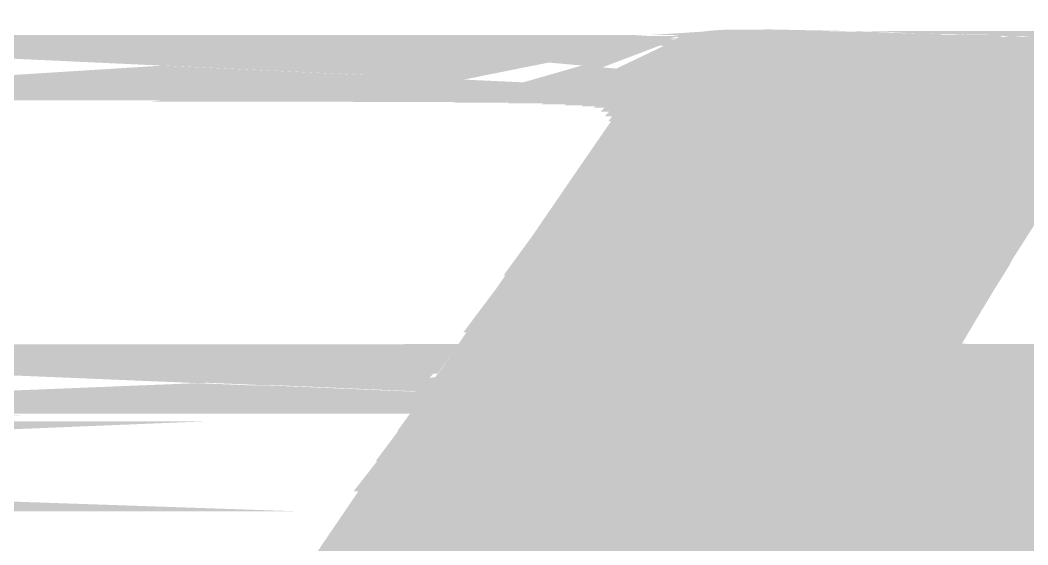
# Model space of a CAD drawing. Extents: x -22 to 239, y -29 to 162.
# Drawn here: x 191.071 to 192.526, y 32.773 to 33.531 of the extents above; entities that cross this region are included whole.
import ezdxf

# ---------------------------------------------------------------- set-up
doc = ezdxf.new("R2010")
doc.units = 0
doc.layers.add('2D_LINE_126', color=255, linetype='CONTINUOUS')

# ---------------------------------------------------------------- blocks, each defined once
blk = doc.blocks.new('SMOOTH_0$1')
at = {"const_width": 0.05}
blk.add_lwpolyline([(-0.025, 0, 1), (0.025, 0, 1)], format="xyb", close=True, dxfattribs=at)
blk = doc.blocks.new('DRAWING_129')
at = {"layer": '2D_LINE_126', "const_width": 0.1}
for points in [[(-5.4739946667, 1.0131006667), (-5.647396, 1.0129886667), (-5.8188353333, 1.0133113333), (-5.821332, 1.013418), (-5.823814, 1.01372), (-5.8262646667, 1.014216), (-5.828668, 1.0149026667), (-5.8310106667, 1.0157753333), (-5.833278, 1.01683), (-5.835468, 1.0180666667), (-5.8362746667, 1.0186026667), (-5.8370453333, 1.0191926667), (-5.8377746667, 1.0198333333), (-5.8384626667, 1.0205226667), (-5.8393826667, 1.0215806667), (-5.8402273333, 1.0227006667), (-5.8409966667, 1.0238833333), (-5.8416566667, 1.0250746667), (-5.8422313333, 1.02631), (-5.8427193333, 1.027592), (-5.84297, 1.0284406667), (-5.8431506667, 1.029308), (-5.84326, 1.030188), (-5.843296, 1.0310753333), (-5.8432386667, 1.0325973333), (-5.8430653333, 1.0341133333), (-5.842778, 1.035612), (-5.8423773333, 1.0370846667), (-5.841866, 1.0385226667), (-5.8412473333, 1.039918), (-5.8405166667, 1.0412753333), (-5.7885806667, 1.129206), (-5.7387833333, 1.2118633333), (-5.7000186667, 1.2728366667), (-5.664484, 1.3293946667), (-5.6337846667, 1.3840346667), (-5.60932, 1.432216)], [(-5.6178893333, 1.4532106667), (-5.6605966667, 1.457056), (-5.7318566667, 1.4603906667), (-5.8799106667, 1.4640533333), (-6.046492, 1.4673886667), (-6.110438, 1.4669586667), (-6.1277406667, 1.465872), (-6.1449506667, 1.463702), (-6.1477553333, 1.4631393333), (-6.1505053333, 1.4623466667), (-6.1531806667, 1.4613306667), (-6.1557626667, 1.4600966667), (-6.158234, 1.4586546667), (-6.1605786667, 1.4570133333), (-6.162804, 1.455162), (-6.169104, 1.4490066667), (-6.1749206667, 1.44238), (-6.1802233333, 1.435312), (-6.2805293333, 1.2899413333), (-6.4235613333, 1.080844), (-6.667822, 0.721194)]]:
    blk.add_lwpolyline(points, dxfattribs=at)
for points in [[(-9.48125, 1.5481386667), (-9.4677266667, 1.5487053333), (-9.443266, 1.5481386667)], [(-6.1276693333, 1.4651126667), (-6.110412, 1.4661973333), (-6.0250466667, 1.4661973333), (-5.9708913333, 1.4651126667)], [(-6.144828, 1.4629493333), (-6.1421146667, 1.4632913333), (-5.879926, 1.4632913333), (-5.866098, 1.4629493333)], [(-6.1421146667, 1.4632913333), (-6.1276693333, 1.4651126667), (-5.9708913333, 1.4651126667), (-5.879926, 1.4632913333)], [(-6.1475753333, 1.462398), (-6.144828, 1.4629493333), (-5.866098, 1.4629493333), (-5.843818, 1.462398)], [(-6.110412, 1.4661973333), (-6.0464953333, 1.4666266667), (-6.0250466667, 1.4661973333)], [(-6.1554053333, 1.4594226667), (-6.1549746667, 1.4596286667), (-5.731884, 1.4596286667), (-5.727482, 1.4594226667)], [(-6.1578233333, 1.458012), (-6.1554053333, 1.4594226667), (-5.727482, 1.4594226667), (-5.6973333333, 1.458012)], [(-6.16025, 1.456296), (-6.1601153333, 1.4564073333), (-5.6630366667, 1.4564073333), (-5.6606486667, 1.456296)], [(-6.1601153333, 1.4564073333), (-6.1578233333, 1.458012), (-5.6973333333, 1.458012), (-5.6630366667, 1.4564073333)], [(-6.1622926667, 1.454596), (-6.16025, 1.456296), (-5.6606486667, 1.456296), (-5.641774, 1.454596)], [(-6.1644853333, 1.452454), (-6.1622926667, 1.454596), (-5.641774, 1.454596), (-5.6179826667, 1.452454)], [(-6.150264, 1.4616233333), (-6.1475753333, 1.462398), (-5.843818, 1.462398), (-5.812504, 1.4616233333)], [(-6.1528806667, 1.4606293333), (-6.150264, 1.4616233333), (-5.812504, 1.4616233333), (-5.772314, 1.4606293333)], [(-6.1549746667, 1.4596286667), (-6.1528806667, 1.4606293333), (-5.772314, 1.4606293333), (-5.731884, 1.4596286667)], [(-6.1685506667, 1.448482), (-6.1682033333, 1.4488206667), (-5.6111893333, 1.4488206667), (-5.610926, 1.448482)], [(-6.1682033333, 1.4488206667), (-6.1675453333, 1.449464), (-5.61178, 1.449464), (-5.6111893333, 1.4488206667)], [(-6.1675453333, 1.449464), (-6.16694, 1.4500553333), (-5.6124233333, 1.4500553333), (-5.61178, 1.449464)], [(-6.16694, 1.4500553333), (-6.166392, 1.4505906667), (-5.6131126667, 1.4505906667), (-5.6124233333, 1.4500553333)], [(-6.166392, 1.4505906667), (-6.1659053333, 1.4510666667), (-5.613846, 1.4510666667), (-5.6131126667, 1.4505906667)], [(-6.1659053333, 1.4510666667), (-6.165482, 1.45148), (-5.614616, 1.45148), (-5.613846, 1.4510666667)], [(-6.165482, 1.45148), (-6.1651273333, 1.4518266667), (-5.6154166667, 1.4518266667), (-5.614616, 1.45148)], [(-6.1651273333, 1.4518266667), (-6.164842, 1.4521053333), (-5.6162453333, 1.4521053333), (-5.6154166667, 1.4518266667)], [(-6.164842, 1.4521053333), (-6.1646286667, 1.452314), (-5.6170933333, 1.452314), (-5.6162453333, 1.4521053333)], [(-6.1646286667, 1.452314), (-6.1644853333, 1.452454), (-5.6179826667, 1.452454), (-5.6170933333, 1.452314)], [(-6.1688586667, 1.4481306667), (-6.1685506667, 1.448482), (-5.610926, 1.448482), (-5.610654, 1.4481306667)], [(-6.1743286667, 1.4418993333), (-6.17319, 1.443196), (-5.6086506667, 1.443196), (-5.6084406667, 1.4418993333)], [(-6.17319, 1.443196), (-6.1720273333, 1.4445206667), (-5.6089786667, 1.4445206667), (-5.6086506667, 1.443196)], [(-6.1720273333, 1.4445206667), (-6.1708813333, 1.4458266667), (-5.6094186667, 1.4458266667), (-5.6089786667, 1.4445206667)], [(-6.1708813333, 1.4458266667), (-6.170178, 1.4466273333), (-5.6097653333, 1.4466273333), (-5.6094186667, 1.4458266667)], [(-6.170178, 1.4466273333), (-6.1695013333, 1.4473986667), (-5.6101786667, 1.4473986667), (-5.6097653333, 1.4466273333)], [(-6.1695013333, 1.4473986667), (-6.1688586667, 1.4481306667), (-5.610654, 1.4481306667), (-5.6101786667, 1.4473986667)], [(-6.179436, 1.435092), (-6.1784426667, 1.4364153333), (-5.6086746667, 1.4364153333), (-5.609012, 1.435092)], [(-6.1796046667, 1.4348666667), (-6.179436, 1.435092), (-5.609012, 1.435092), (-5.6090893333, 1.4348666667)], [(-6.1784426667, 1.4364153333), (-6.1774333333, 1.4377606667), (-5.6084466667, 1.4377606667), (-5.6086746667, 1.4364153333)], [(-6.1774333333, 1.4377606667), (-6.176412, 1.439122), (-5.60833, 1.439122), (-5.6084466667, 1.4377606667)], [(-6.176412, 1.439122), (-6.175388, 1.4404866667), (-5.6083253333, 1.4404866667), (-5.60833, 1.439122)], [(-6.18034, 1.4338013333), (-6.1796046667, 1.4348666667), (-5.6090893333, 1.4348666667), (-5.609456, 1.4338013333)], [(-6.175388, 1.4404866667), (-6.1743673333, 1.441848), (-5.6084326667, 1.441848), (-5.6083253333, 1.4404866667)], [(-6.1743673333, 1.441848), (-6.1743286667, 1.4418993333), (-5.6084406667, 1.4418993333), (-5.6084326667, 1.441848)], [(-6.2144313333, 1.384394), (-6.1812086667, 1.432542), (-5.6100086667, 1.432542), (-5.6344573333, 1.384394)], [(-6.1812086667, 1.432542), (-6.18034, 1.4338013333), (-5.609456, 1.4338013333), (-5.6100086667, 1.432542)], [(-6.252112, 1.329784), (-6.2144313333, 1.384394), (-5.6344573333, 1.384394), (-5.6651393333, 1.329784)], [(-6.279902, 1.2895086667), (-6.252112, 1.329784), (-5.6651393333, 1.329784), (-5.690444, 1.2895086667)], [(-6.2910293333, 1.273242), (-6.279902, 1.2895086667), (-5.690444, 1.2895086667), (-5.700664, 1.273242)], [(-6.3327353333, 1.212272), (-6.2910293333, 1.273242), (-5.700664, 1.273242), (-5.7394266667, 1.212272)], [(-6.3892873333, 1.1295986667), (-6.332746, 1.2122566667), (-5.739436, 1.2122566667), (-5.7892333333, 1.1295986667)], [(-6.3327406667, 1.2122646667), (-6.3327353333, 1.212272), (-5.7394266667, 1.212272), (-5.7394313333, 1.2122646667)], [(-6.332746, 1.2122566667), (-6.3327406667, 1.2122646667), (-5.7394313333, 1.2122646667), (-5.739436, 1.2122566667)], [(-6.422932, 1.080414), (-6.3892913333, 1.1295933333), (-5.7892366667, 1.1295933333), (-5.8182846667, 1.080414)], [(-6.3892913333, 1.1295933333), (-6.3892873333, 1.1295986667), (-5.7892333333, 1.1295986667), (-5.7892366667, 1.1295933333)], [(-6.4492506667, 1.0416633333), (-6.422932, 1.080414), (-5.8182846667, 1.080414), (-5.8411726667, 1.0416633333)], [(-6.4492686667, 1.0416366667), (-6.4492586667, 1.0416506667), (-5.84118, 1.0416506667), (-5.841188, 1.0416366667)], [(-6.4501906667, 1.0402793333), (-6.4492686667, 1.0416366667), (-5.841188, 1.0416366667), (-5.8419186667, 1.0402793333)], [(-6.4492586667, 1.0416506667), (-6.4492506667, 1.0416633333), (-5.8411726667, 1.0416633333), (-5.84118, 1.0416506667)], [(-6.4589726667, 1.0273486667), (-6.4589533333, 1.027376), (-5.84345, 1.027376), (-5.843442, 1.0273486667)], [(-6.459862, 1.0260386667), (-6.4589913333, 1.0273206667), (-5.8434313333, 1.0273206667), (-5.8429433333, 1.0260386667)], [(-6.4589533333, 1.027376), (-6.4583773333, 1.0282246667), (-5.8437006667, 1.0282246667), (-5.84345, 1.027376)], [(-6.4583773333, 1.0282246667), (-6.4583573333, 1.028254), (-5.8437093333, 1.028254), (-5.8437006667, 1.0282246667)], [(-6.4583573333, 1.028254), (-6.458336, 1.0282853333), (-5.843716, 1.0282853333), (-5.8437093333, 1.028254)], [(-6.456442, 1.0310746667), (-6.4564213333, 1.031104), (-5.844058, 1.031104), (-5.8440586667, 1.0310746667)], [(-6.458336, 1.0282853333), (-6.4577466667, 1.0291526667), (-5.8438966667, 1.0291526667), (-5.843716, 1.0282853333)], [(-6.4589913333, 1.0273206667), (-6.4589726667, 1.0273486667), (-5.843442, 1.0273486667), (-5.8434313333, 1.0273206667)], [(-6.4577053333, 1.0292146667), (-6.4571073333, 1.030094), (-5.844016, 1.030094), (-5.8439066667, 1.0292146667)], [(-6.457726, 1.029184), (-6.4577053333, 1.0292146667), (-5.8439066667, 1.0292146667), (-5.8439033333, 1.029184)], [(-6.4570653333, 1.0301566667), (-6.4564626667, 1.031044), (-5.8440573333, 1.031044), (-5.8440213333, 1.0301566667)], [(-6.4571073333, 1.030094), (-6.4570866667, 1.0301246667), (-5.84402, 1.0301246667), (-5.844016, 1.030094)], [(-6.4564213333, 1.031104), (-6.455388, 1.032626), (-5.844, 1.032626), (-5.844058, 1.031104)], [(-6.4577466667, 1.0291526667), (-6.457726, 1.029184), (-5.8439033333, 1.029184), (-5.8438966667, 1.0291526667)], [(-6.4570866667, 1.0301246667), (-6.4570653333, 1.0301566667), (-5.8440213333, 1.0301566667), (-5.84402, 1.0301246667)], [(-6.4564626667, 1.031044), (-6.456442, 1.0310746667), (-5.8440586667, 1.0310746667), (-5.8440573333, 1.031044)], [(-6.4553493333, 1.0326833333), (-6.4543193333, 1.0342), (-5.8438226667, 1.0342), (-5.843996, 1.0326833333)], [(-6.4543193333, 1.0342), (-6.4543, 1.034228), (-5.8438193333, 1.034228), (-5.8438226667, 1.0342)], [(-6.455388, 1.032626), (-6.4553686667, 1.0326546667), (-5.8439986667, 1.0326546667), (-5.844, 1.032626)], [(-6.4553686667, 1.0326546667), (-6.4553493333, 1.0326833333), (-5.843996, 1.0326833333), (-5.8439986667, 1.0326546667)], [(-6.4532626667, 1.035756), (-6.4532426667, 1.0357846667), (-5.8435206667, 1.0357846667), (-5.843526, 1.035756)], [(-6.4542806667, 1.0342566667), (-6.4532626667, 1.035756), (-5.843526, 1.035756), (-5.843814, 1.0342566667)], [(-6.4543, 1.034228), (-6.4542806667, 1.0342566667), (-5.843814, 1.0342566667), (-5.8438193333, 1.034228)], [(-6.4532426667, 1.0357846667), (-6.453224, 1.035812), (-5.8435133333, 1.035812), (-5.8435206667, 1.0357846667)], [(-6.453224, 1.035812), (-6.452224, 1.0372846667), (-5.8431126667, 1.0372846667), (-5.8435133333, 1.035812)], [(-6.452224, 1.0372846667), (-6.4522046667, 1.0373126667), (-5.8431046667, 1.0373126667), (-5.8431126667, 1.0372846667)], [(-6.4521866667, 1.03734), (-6.45121, 1.038778), (-5.842584, 1.038778), (-5.8430953333, 1.03734)], [(-6.45121, 1.038778), (-6.4511913333, 1.0388053333), (-5.8425746667, 1.0388053333), (-5.842584, 1.038778)], [(-6.450226, 1.0402266667), (-6.450208, 1.0402526667), (-5.8419326667, 1.0402526667), (-5.841944, 1.0402266667)], [(-6.4511733333, 1.038832), (-6.450226, 1.0402266667), (-5.841944, 1.0402266667), (-5.8425626667, 1.038832)], [(-6.4511913333, 1.0388053333), (-6.4511733333, 1.038832), (-5.8425626667, 1.038832), (-5.8425746667, 1.0388053333)], [(-6.4522046667, 1.0373126667), (-6.4521866667, 1.03734), (-5.8430953333, 1.03734), (-5.8431046667, 1.0373126667)], [(-6.450208, 1.0402526667), (-6.4501906667, 1.0402793333), (-5.8419186667, 1.0402793333), (-5.8419326667, 1.0402526667)], [(-6.4690233333, 1.0125493333), (-6.4690226667, 1.01255), (-5.8188673333, 1.01255), (-5.8188513333, 1.0125493333)], [(-6.4690226667, 1.01255), (-6.4689506667, 1.0126566667), (-5.8213646667, 1.0126566667), (-5.8188673333, 1.01255)], [(-6.4689506667, 1.0126566667), (-6.4689493333, 1.012658), (-5.8213953333, 1.012658), (-5.8213646667, 1.0126566667)], [(-5.4725266667, 1.0124046667), (-5.4724933333, 1.012406), (-4.8392913333, 1.012406), (-4.8392913333, 1.0124046667)], [(-5.47396, 1.01234), (-5.4725266667, 1.0124046667), (-4.8392913333, 1.0124046667), (-4.839284, 1.01234)], [(-5.4739766667, 1.0123386667), (-5.47396, 1.01234), (-4.839284, 1.01234), (-4.839284, 1.0123386667)], [(-6.4689493333, 1.012658), (-6.4689473333, 1.0126613333), (-5.8214246667, 1.0126613333), (-5.8213953333, 1.012658)], [(-6.4689473333, 1.0126613333), (-6.468742, 1.0129633333), (-5.823906, 1.0129633333), (-5.8214246667, 1.0126613333)], [(-6.486444, 0.9868986667), (-6.4692426667, 1.0122266667), (-4.839272, 1.0122266667), (-4.836554, 0.9868986667)], [(-6.468742, 1.0129633333), (-6.4687393333, 1.0129673333), (-5.823936, 1.0129673333), (-5.823906, 1.0129633333)], [(-6.4692426667, 1.0122266667), (-6.4690233333, 1.0125493333), (-5.8188366667, 1.0125493333), (-5.6473973333, 1.0122266667)], [(-6.4687353333, 1.0129733333), (-6.4683986667, 1.0134686667), (-5.8264153333, 1.0134686667), (-5.8239653333, 1.0129733333)], [(-6.4679173333, 1.014178), (-6.46791, 1.0141886667), (-5.8289346667, 1.0141886667), (-5.828906, 1.014178)], [(-6.4683893333, 1.0134833333), (-6.4679226667, 1.01417), (-5.8288773333, 1.01417), (-5.8264733333, 1.0134833333)], [(-6.464912, 1.0186033333), (-6.4649, 1.01862), (-5.837548, 1.01862), (-5.8375286667, 1.0186033333)], [(-6.4673173333, 1.0150613333), (-6.46731, 1.015072), (-5.8313053333, 1.015072), (-5.8312766667, 1.0150613333)], [(-6.46791, 1.0141886667), (-6.4673173333, 1.0150613333), (-5.8312766667, 1.0150613333), (-5.8289346667, 1.0141886667)], [(-6.4687393333, 1.0129673333), (-6.4687353333, 1.0129733333), (-5.8239653333, 1.0129733333), (-5.823936, 1.0129673333)], [(-6.46731, 1.015072), (-6.4673013333, 1.0150846667), (-5.831332, 1.0150846667), (-5.8313053333, 1.015072)], [(-6.4639613333, 1.0200033333), (-6.4639473333, 1.0200226667), (-5.8390373333, 1.0200226667), (-5.8390206667, 1.0200033333)], [(-6.4683986667, 1.0134686667), (-6.4683946667, 1.0134746667), (-5.8264446667, 1.0134746667), (-5.8264153333, 1.0134686667)], [(-6.4673013333, 1.0150846667), (-6.4665853333, 1.0161386667), (-5.8335986667, 1.0161386667), (-5.831332, 1.0150846667)], [(-6.465718, 1.0174166667), (-6.4657073333, 1.017432), (-5.83589, 1.017432), (-5.8358666667, 1.0174166667)], [(-6.4665853333, 1.0161386667), (-6.4665766667, 1.0161513333), (-5.8336266667, 1.0161513333), (-5.8335986667, 1.0161386667)], [(-6.4653426667, 1.0179686667), (-6.4653333333, 1.017982), (-5.8367173333, 1.017982), (-5.8366966667, 1.0179686667)], [(-6.4679226667, 1.01417), (-6.4679173333, 1.014178), (-5.828906, 1.014178), (-5.8288773333, 1.01417)], [(-6.4665673333, 1.016166), (-6.4657273333, 1.0174026667), (-5.8358426667, 1.0174026667), (-5.8336526667, 1.016166)], [(-6.4657073333, 1.017432), (-6.4653426667, 1.0179686667), (-5.8366966667, 1.0179686667), (-5.83589, 1.017432)], [(-6.4653226667, 1.017998), (-6.464922, 1.018588), (-5.8375086667, 1.018588), (-5.836738, 1.017998)], [(-6.4632293333, 1.0210806667), (-6.4632153333, 1.0211006667), (-5.8399746667, 1.0211006667), (-5.8399573333, 1.0210806667)], [(-6.4649, 1.01862), (-6.4644653333, 1.0192606667), (-5.8382773333, 1.0192606667), (-5.837548, 1.01862)], [(-6.4624406667, 1.022242), (-6.462426, 1.0222626667), (-5.8408513333, 1.0222626667), (-5.840836, 1.022242)], [(-6.4657273333, 1.0174026667), (-6.465718, 1.0174166667), (-5.8358666667, 1.0174166667), (-5.8358426667, 1.0174026667)], [(-6.4644653333, 1.0192606667), (-6.464454, 1.0192773333), (-5.8382966667, 1.0192773333), (-5.8382773333, 1.0192606667)], [(-6.464442, 1.0192953333), (-6.4639733333, 1.0199846667), (-5.839002, 1.0199846667), (-5.8383146667, 1.0192953333)], [(-6.4653333333, 1.017982), (-6.4653226667, 1.017998), (-5.836738, 1.017998), (-5.8367173333, 1.017982)], [(-6.4639473333, 1.0200226667), (-6.4632293333, 1.0210806667), (-5.8399573333, 1.0210806667), (-5.8390373333, 1.0200226667)], [(-6.461608, 1.023468), (-6.461592, 1.0234906667), (-5.84165, 1.0234906667), (-5.8416353333, 1.023468)], [(-6.464454, 1.0192773333), (-6.464442, 1.0192953333), (-5.8383146667, 1.0192953333), (-5.8382966667, 1.0192773333)], [(-6.4683946667, 1.0134746667), (-6.4683893333, 1.0134833333), (-5.8264733333, 1.0134833333), (-5.8264446667, 1.0134746667)], [(-6.4665766667, 1.0161513333), (-6.4665673333, 1.016166), (-5.8336526667, 1.016166), (-5.8336266667, 1.0161513333)], [(-6.4632013333, 1.021122), (-6.4624406667, 1.022242), (-5.840836, 1.022242), (-5.8399906667, 1.021122)], [(-6.464922, 1.018588), (-6.464912, 1.0186033333), (-5.8375286667, 1.0186033333), (-5.8375086667, 1.018588)], [(-6.460752, 1.0247286667), (-6.4607346667, 1.0247533333), (-5.842348, 1.0247533333), (-5.8423366667, 1.0247286667)], [(-6.4624106667, 1.0222853333), (-6.461608, 1.023468), (-5.8416353333, 1.023468), (-5.840866, 1.0222853333)], [(-6.462426, 1.0222626667), (-6.4624106667, 1.0222853333), (-5.840866, 1.0222853333), (-5.8408513333, 1.0222626667)], [(-6.4615766667, 1.023514), (-6.460768, 1.0247046667), (-5.8423233333, 1.0247046667), (-5.8416633333, 1.023514)], [(-6.4632153333, 1.0211006667), (-6.4632013333, 1.021122), (-5.8399906667, 1.021122), (-5.8399746667, 1.0211006667)], [(-6.4639733333, 1.0199846667), (-6.4639613333, 1.0200033333), (-5.8390206667, 1.0200033333), (-5.839002, 1.0199846667)], [(-6.4607346667, 1.0247533333), (-6.459896, 1.0259886667), (-5.842922, 1.0259886667), (-5.842348, 1.0247533333)], [(-6.4598793333, 1.0260133333), (-6.459862, 1.0260386667), (-5.8429433333, 1.0260386667), (-5.8429333333, 1.0260133333)], [(-6.461592, 1.0234906667), (-6.4615766667, 1.023514), (-5.8416633333, 1.023514), (-5.84165, 1.0234906667)], [(-6.460768, 1.0247046667), (-6.460752, 1.0247286667), (-5.8423366667, 1.0247286667), (-5.8423233333, 1.0247046667)], [(-6.459896, 1.0259886667), (-6.4598793333, 1.0260133333), (-5.8429333333, 1.0260133333), (-5.842922, 1.0259886667)], [(-5.4724606667, 1.0124106667), (-5.4710446667, 1.0125993333), (-4.839312, 1.0125993333), (-4.839292, 1.0124106667)], [(-5.4710446667, 1.0125993333), (-5.4710113333, 1.012604), (-4.8393126667, 1.012604), (-4.839312, 1.0125993333)], [(-5.4724933333, 1.012406), (-5.4724606667, 1.0124106667), (-4.839292, 1.0124106667), (-4.8392913333, 1.012406)], [(-5.4710113333, 1.012604), (-5.4709793333, 1.0126106667), (-4.8393133333, 1.0126106667), (-4.8393126667, 1.012604)], [(-5.4709793333, 1.0126106667), (-5.4695846667, 1.012922), (-4.8393466667, 1.012922), (-4.8393133333, 1.0126106667)], [(-5.4695846667, 1.012922), (-5.4695526667, 1.0129293333), (-4.8393473333, 1.0129293333), (-4.8393466667, 1.012922)], [(-5.4695526667, 1.0129293333), (-5.4695206667, 1.0129393333), (-4.8393486667, 1.0129393333), (-4.8393473333, 1.0129293333)], [(-5.4681586667, 1.01337), (-5.4681266667, 1.01338), (-4.839396, 1.01338), (-4.8393946667, 1.01337)], [(-5.4695206667, 1.0129393333), (-5.4681586667, 1.01337), (-4.8393946667, 1.01337), (-4.8393486667, 1.0129393333)], [(-5.4681266667, 1.01338), (-5.468096, 1.0133926667), (-4.8393973333, 1.0133926667), (-4.839396, 1.01338)], [(-5.468096, 1.0133926667), (-5.4667766667, 1.01394), (-4.839456, 1.01394), (-4.8393973333, 1.0133926667)], [(-5.4667766667, 1.01394), (-5.466746, 1.0139526667), (-4.8394573333, 1.0139526667), (-4.839456, 1.01394)], [(-5.6473953333, 1.0122266667), (-5.473994, 1.0123386667), (-4.839284, 1.0123386667), (-4.839272, 1.0122266667)], [(-9.446428, 1.009444), (-9.4469233333, 1.0094653333), (-9.4457913333, 1.0094653333)], [(-6.5156633333, 0.9438766667), (-6.4864493333, 0.9868913333), (-4.8365533333, 0.9868913333), (-4.831528, 0.9438766667)], [(-6.4864493333, 0.9868913333), (-6.486444, 0.9868986667), (-4.836554, 0.9868986667), (-4.8365533333, 0.9868913333)], [(-6.545392, 0.9001033333), (-6.5156666667, 0.943872), (-4.8315273333, 0.943872), (-4.8261213333, 0.9001033333)], [(-6.5156666667, 0.943872), (-6.5156646667, 0.9438746667), (-4.831528, 0.9438746667), (-4.8315273333, 0.943872)], [(-6.5156646667, 0.9438746667), (-6.5156633333, 0.9438766667), (-4.831528, 0.9438766667), (-4.831528, 0.9438746667)], [(-9.271858, 0.9024106667), (-9.2473166667, 0.9031386667), (-8.4571166667, 0.9031386667), (-8.4574286667, 0.9024106667)], [(-9.2974826667, 0.90136), (-9.271858, 0.9024106667), (-8.4574286667, 0.9024106667), (-8.4578786667, 0.90136)], [(-6.570876, 0.8625813333), (-6.5453966667, 0.9000973333), (-4.8261206667, 0.9000973333), (-4.821164, 0.8625813333)], [(-6.5453966667, 0.9000973333), (-6.545392, 0.9001033333), (-4.8261213333, 0.9001033333), (-4.8261206667, 0.9000973333)], [(-10.060608, 0.8715626667), (-10.0606073333, 0.8715633333), (-9.6681626667, 0.8715633333), (-9.6681406667, 0.8715626667)], [(-10.0608226667, 0.8710226667), (-10.060608, 0.8715626667), (-9.6681406667, 0.8715626667), (-9.6523213333, 0.8710226667)], [(-6.5965446667, 0.8247866667), (-6.5708766667, 0.86258), (-4.821164, 0.86258), (-4.8161186667, 0.8247866667)], [(-6.5708766667, 0.86258), (-6.570876, 0.8625813333), (-4.821164, 0.8625813333), (-4.821164, 0.86258)], [(-6.6268733333, 0.7801306667), (-6.5965446667, 0.8247866667), (-4.8161186667, 0.8247866667), (-4.8104373333, 0.7801306667)], [(-6.6569473333, 0.73585), (-6.6268733333, 0.7801306667), (-4.8104373333, 0.7801306667), (-4.805014, 0.73585)], [(-6.6671913333, 0.720766), (-6.6569473333, 0.73585), (-4.805014, 0.73585), (-4.803266, 0.720766)]]:
    blk.add_lwpolyline(points, close=True, dxfattribs=at)
at = {"layer": '2D_LINE_126'}
for p in [(-6.144828, 1.4629493333), (-6.144828, 1.4629493333), (-6.1421146667, 1.4632913333), (-6.1421146667, 1.4632913333), (-6.1276693333, 1.4651126667), (-6.1276693333, 1.4651126667), (-6.110412, 1.4661973333), (-6.110412, 1.4661973333), (-6.0464953333, 1.4666266667), (-6.0250466667, 1.4661973333), (-6.0250466667, 1.4661973333), (-5.9708913333, 1.4651126667), (-5.9708913333, 1.4651126667), (-5.879926, 1.4632913333), (-5.879926, 1.4632913333), (-5.866098, 1.4629493333), (-5.866098, 1.4629493333), (-6.1685506667, 1.448482), (-6.1685506667, 1.448482), (-6.1682033333, 1.4488206667), (-6.1682033333, 1.4488206667), (-6.1675453333, 1.449464), (-6.1675453333, 1.449464), (-6.16694, 1.4500553333), (-6.16694, 1.4500553333), (-6.166392, 1.4505906667), (-6.166392, 1.4505906667), (-6.1659053333, 1.4510666667), (-6.1659053333, 1.4510666667), (-6.165482, 1.45148), (-6.165482, 1.45148), (-6.1651273333, 1.4518266667), (-6.1651273333, 1.4518266667), (-6.164842, 1.4521053333), (-6.164842, 1.4521053333), (-6.1646286667, 1.452314), (-6.1646286667, 1.452314), (-6.1644853333, 1.452454), (-6.1644853333, 1.452454), (-6.1622926667, 1.454596), (-6.1622926667, 1.454596), (-6.16025, 1.456296), (-6.16025, 1.456296), (-6.1601153333, 1.4564073333), (-6.1601153333, 1.4564073333), (-6.1578233333, 1.458012), (-6.1578233333, 1.458012), (-6.1554053333, 1.4594226667), (-6.1554053333, 1.4594226667), (-6.1549746667, 1.4596286667), (-6.1549746667, 1.4596286667), (-6.1528806667, 1.4606293333), (-6.1528806667, 1.4606293333), (-6.150264, 1.4616233333), (-6.150264, 1.4616233333), (-6.1475753333, 1.462398), (-6.1475753333, 1.462398), (-5.843818, 1.462398), (-5.843818, 1.462398), (-5.812504, 1.4616233333), (-5.812504, 1.4616233333), (-5.772314, 1.4606293333), (-5.772314, 1.4606293333), (-5.731884, 1.4596286667), (-5.731884, 1.4596286667), (-5.727482, 1.4594226667), (-5.727482, 1.4594226667), (-5.6973333333, 1.458012), (-5.6973333333, 1.458012), (-5.6630366667, 1.4564073333), (-5.6630366667, 1.4564073333), (-5.6606486667, 1.456296), (-5.6606486667, 1.456296), (-5.641774, 1.454596), (-5.641774, 1.454596), (-6.1796046667, 1.4348666667), (-6.1796046667, 1.4348666667), (-6.179436, 1.435092), (-6.179436, 1.435092), (-6.1784426667, 1.4364153333), (-6.1784426667, 1.4364153333), (-6.1774333333, 1.4377606667), (-6.1774333333, 1.4377606667), (-6.176412, 1.439122), (-6.176412, 1.439122), (-6.175388, 1.4404866667), (-6.175388, 1.4404866667), (-6.1743673333, 1.441848), (-6.1743673333, 1.441848), (-6.1743286667, 1.4418993333), (-6.1743286667, 1.4418993333), (-6.17319, 1.443196), (-6.17319, 1.443196), (-6.1720273333, 1.4445206667), (-6.1720273333, 1.4445206667), (-6.1708813333, 1.4458266667), (-6.1708813333, 1.4458266667), (-6.170178, 1.4466273333), (-6.170178, 1.4466273333), (-6.1695013333, 1.4473986667), (-6.1695013333, 1.4473986667), (-6.1688586667, 1.4481306667), (-6.1688586667, 1.4481306667), (-6.1812086667, 1.432542), (-6.1812086667, 1.432542), (-6.18034, 1.4338013333), (-6.18034, 1.4338013333), (-6.2144313333, 1.384394), (-6.2144313333, 1.384394), (-5.6344573333, 1.384394), (-5.6344573333, 1.384394), (-6.252112, 1.329784), (-6.252112, 1.329784), (-5.6651393333, 1.329784), (-5.6651393333, 1.329784), (-6.279902, 1.2895086667), (-6.279902, 1.2895086667), (-5.690444, 1.2895086667), (-5.690444, 1.2895086667), (-6.2910293333, 1.273242), (-6.2910293333, 1.273242), (-5.700664, 1.273242), (-5.700664, 1.273242), (-6.332746, 1.2122566667), (-6.332746, 1.2122566667), (-6.3327406667, 1.2122646667), (-6.3327406667, 1.2122646667), (-6.3327353333, 1.212272), (-6.3327353333, 1.212272), (-5.739436, 1.2122566667), (-5.739436, 1.2122566667), (-5.7394313333, 1.2122646667), (-5.7394313333, 1.2122646667), (-5.7394266667, 1.212272), (-5.7394266667, 1.212272), (-6.3892913333, 1.1295933333), (-6.3892913333, 1.1295933333), (-6.3892873333, 1.1295986667), (-6.3892873333, 1.1295986667), (-5.7892366667, 1.1295933333), (-5.7892366667, 1.1295933333), (-5.7892333333, 1.1295986667), (-5.7892333333, 1.1295986667), (-6.422932, 1.080414), (-6.422932, 1.080414), (-5.8182846667, 1.080414), (-5.8182846667, 1.080414), (-6.4492686667, 1.0416366667), (-6.4492686667, 1.0416366667), (-6.4492586667, 1.0416506667), (-6.4492586667, 1.0416506667), (-6.4492506667, 1.0416633333), (-6.4492506667, 1.0416633333), (-5.841188, 1.0416366667), (-5.841188, 1.0416366667), (-5.84118, 1.0416506667), (-5.84118, 1.0416506667), (-5.8411726667, 1.0416633333), (-5.8411726667, 1.0416633333), (-6.4589913333, 1.0273206667), (-6.4589913333, 1.0273206667), (-6.4589726667, 1.0273486667), (-6.4589726667, 1.0273486667), (-6.4589533333, 1.027376), (-6.4589533333, 1.027376), (-6.4583773333, 1.0282246667), (-6.4583773333, 1.0282246667), (-6.4583573333, 1.028254), (-6.4583573333, 1.028254), (-6.458336, 1.0282853333), (-6.458336, 1.0282853333), (-6.4577466667, 1.0291526667), (-6.4577466667, 1.0291526667), (-6.457726, 1.029184), (-6.457726, 1.029184), (-6.4577053333, 1.0292146667), (-6.4577053333, 1.0292146667), (-6.4571073333, 1.030094), (-6.4571073333, 1.030094), (-6.4570866667, 1.0301246667), (-6.4570866667, 1.0301246667), (-6.4570653333, 1.0301566667), (-6.4570653333, 1.0301566667), (-6.4564626667, 1.031044), (-6.4564626667, 1.031044), (-6.456442, 1.0310746667), (-6.456442, 1.0310746667), (-6.4564213333, 1.031104), (-6.4564213333, 1.031104), (-6.455388, 1.032626), (-6.455388, 1.032626), (-6.4553686667, 1.0326546667), (-6.4553686667, 1.0326546667), (-6.4553493333, 1.0326833333), (-6.4553493333, 1.0326833333), (-6.4543193333, 1.0342), (-6.4543193333, 1.0342), (-6.4543, 1.034228), (-6.4543, 1.034228), (-6.4542806667, 1.0342566667), (-6.4542806667, 1.0342566667), (-6.4532626667, 1.035756), (-6.4532626667, 1.035756), (-6.4532426667, 1.0357846667), (-6.4532426667, 1.0357846667), (-6.453224, 1.035812), (-6.453224, 1.035812), (-6.452224, 1.0372846667), (-6.452224, 1.0372846667), (-6.4522046667, 1.0373126667), (-6.4522046667, 1.0373126667), (-6.4521866667, 1.03734), (-6.4521866667, 1.03734), (-6.45121, 1.038778), (-6.45121, 1.038778), (-6.4511913333, 1.0388053333), (-6.4511913333, 1.0388053333), (-6.4511733333, 1.038832), (-6.4511733333, 1.038832), (-6.450226, 1.0402266667), (-6.450226, 1.0402266667), (-6.450208, 1.0402526667), (-6.450208, 1.0402526667), (-6.4501906667, 1.0402793333), (-6.4501906667, 1.0402793333), (-5.8440586667, 1.0310746667), (-5.8440586667, 1.0310746667), (-5.844058, 1.031104), (-5.844058, 1.031104), (-5.8440573333, 1.031044), (-5.8440573333, 1.031044), (-5.8440213333, 1.0301566667), (-5.8440213333, 1.0301566667), (-5.84402, 1.0301246667), (-5.84402, 1.0301246667), (-5.844016, 1.030094), (-5.844016, 1.030094), (-5.844, 1.032626), (-5.844, 1.032626), (-5.8439986667, 1.0326546667), (-5.8439986667, 1.0326546667), (-5.843996, 1.0326833333), (-5.843996, 1.0326833333), (-5.8439066667, 1.0292146667), (-5.8439066667, 1.0292146667), (-5.8439033333, 1.029184), (-5.8439033333, 1.029184), (-5.8438966667, 1.0291526667), (-5.8438966667, 1.0291526667), (-5.8438226667, 1.0342), (-5.8438226667, 1.0342), (-5.8438193333, 1.034228), (-5.8438193333, 1.034228), (-5.843814, 1.0342566667), (-5.843814, 1.0342566667), (-5.843716, 1.0282853333), (-5.843716, 1.0282853333), (-5.8437093333, 1.028254), (-5.8437093333, 1.028254), (-5.8437006667, 1.0282246667), (-5.8437006667, 1.0282246667), (-5.843526, 1.035756), (-5.843526, 1.035756), (-5.8435206667, 1.0357846667), (-5.8435206667, 1.0357846667), (-5.8435133333, 1.035812), (-5.8435133333, 1.035812), (-5.84345, 1.027376), (-5.84345, 1.027376), (-5.843442, 1.0273486667), (-5.843442, 1.0273486667), (-5.8434313333, 1.0273206667), (-5.8434313333, 1.0273206667), (-5.8431126667, 1.0372846667), (-5.8431126667, 1.0372846667), (-5.8431046667, 1.0373126667), (-5.8431046667, 1.0373126667), (-5.8430953333, 1.03734), (-5.8430953333, 1.03734), (-5.842584, 1.038778), (-5.842584, 1.038778), (-5.8425746667, 1.0388053333), (-5.8425746667, 1.0388053333), (-5.8425626667, 1.038832), (-5.8425626667, 1.038832), (-5.841944, 1.0402266667), (-5.841944, 1.0402266667), (-5.8419326667, 1.0402526667), (-5.8419326667, 1.0402526667), (-5.8419186667, 1.0402793333), (-5.8419186667, 1.0402793333), (-6.4692426667, 1.0122266667), (-6.4692426667, 1.0122266667), (-6.4690233333, 1.0125493333), (-6.4690233333, 1.0125493333), (-6.4690226667, 1.01255), (-6.4690226667, 1.01255), (-6.4689506667, 1.0126566667), (-6.4689506667, 1.0126566667), (-6.4689493333, 1.012658), (-6.4689493333, 1.012658), (-6.4689473333, 1.0126613333), (-6.4689473333, 1.0126613333), (-6.468742, 1.0129633333), (-6.468742, 1.0129633333), (-6.4687393333, 1.0129673333), (-6.4687393333, 1.0129673333), (-6.4687353333, 1.0129733333), (-6.4687353333, 1.0129733333), (-6.4683986667, 1.0134686667), (-6.4683986667, 1.0134686667), (-6.4683946667, 1.0134746667), (-6.4683946667, 1.0134746667), (-6.4683893333, 1.0134833333), (-6.4683893333, 1.0134833333), (-6.4679226667, 1.01417), (-6.4679226667, 1.01417), (-6.4679173333, 1.014178), (-6.4679173333, 1.014178), (-6.46791, 1.0141886667), (-6.46791, 1.0141886667), (-6.4673173333, 1.0150613333), (-6.4673173333, 1.0150613333), (-6.46731, 1.015072), (-6.46731, 1.015072), (-6.4673013333, 1.0150846667), (-6.4673013333, 1.0150846667), (-6.4665853333, 1.0161386667), (-6.4665853333, 1.0161386667), (-6.4665766667, 1.0161513333), (-6.4665766667, 1.0161513333), (-6.4665673333, 1.016166), (-6.4665673333, 1.016166), (-6.4657273333, 1.0174026667), (-6.4657273333, 1.0174026667), (-6.465718, 1.0174166667), (-6.465718, 1.0174166667), (-6.4657073333, 1.017432), (-6.4657073333, 1.017432), (-6.4653426667, 1.0179686667), (-6.4653426667, 1.0179686667), (-6.4653333333, 1.017982), (-6.4653333333, 1.017982), (-6.4653226667, 1.017998), (-6.4653226667, 1.017998), (-6.464922, 1.018588), (-6.464922, 1.018588), (-6.464912, 1.0186033333), (-6.464912, 1.0186033333), (-6.4649, 1.01862), (-6.4649, 1.01862), (-6.4644653333, 1.0192606667), (-6.4644653333, 1.0192606667), (-6.464454, 1.0192773333), (-6.464454, 1.0192773333), (-6.464442, 1.0192953333), (-6.464442, 1.0192953333), (-6.4639733333, 1.0199846667), (-6.4639733333, 1.0199846667), (-6.4639613333, 1.0200033333), (-6.4639613333, 1.0200033333), (-6.4639473333, 1.0200226667), (-6.4639473333, 1.0200226667), (-6.4632293333, 1.0210806667), (-6.4632293333, 1.0210806667), (-6.4632153333, 1.0211006667), (-6.4632153333, 1.0211006667), (-6.4632013333, 1.021122), (-6.4632013333, 1.021122), (-6.4624406667, 1.022242), (-6.4624406667, 1.022242), (-6.462426, 1.0222626667), (-6.462426, 1.0222626667), (-6.4624106667, 1.0222853333), (-6.4624106667, 1.0222853333), (-6.461608, 1.023468), (-6.461608, 1.023468), (-6.461592, 1.0234906667), (-6.461592, 1.0234906667), (-6.4615766667, 1.023514), (-6.4615766667, 1.023514), (-6.460768, 1.0247046667), (-6.460768, 1.0247046667), (-6.460752, 1.0247286667), (-6.460752, 1.0247286667), (-6.4607346667, 1.0247533333), (-6.4607346667, 1.0247533333), (-6.459896, 1.0259886667), (-6.459896, 1.0259886667), (-6.4598793333, 1.0260133333), (-6.4598793333, 1.0260133333), (-6.459862, 1.0260386667), (-6.459862, 1.0260386667), (-5.8429433333, 1.0260386667), (-5.8429433333, 1.0260386667), (-5.8429333333, 1.0260133333), (-5.8429333333, 1.0260133333), (-5.842922, 1.0259886667), (-5.842922, 1.0259886667), (-5.842348, 1.0247533333), (-5.842348, 1.0247533333), (-5.8423366667, 1.0247286667), (-5.8423366667, 1.0247286667), (-5.8423233333, 1.0247046667), (-5.8423233333, 1.0247046667), (-5.8416633333, 1.023514), (-5.8416633333, 1.023514), (-5.84165, 1.0234906667), (-5.84165, 1.0234906667), (-5.8416353333, 1.023468), (-5.8416353333, 1.023468), (-5.840866, 1.0222853333), (-5.840866, 1.0222853333), (-5.8408513333, 1.0222626667), (-5.8408513333, 1.0222626667), (-5.840836, 1.022242), (-5.840836, 1.022242), (-5.8399906667, 1.021122), (-5.8399906667, 1.021122), (-5.8399746667, 1.0211006667), (-5.8399746667, 1.0211006667), (-5.8399573333, 1.0210806667), (-5.8399573333, 1.0210806667), (-5.8390373333, 1.0200226667), (-5.8390373333, 1.0200226667), (-5.8390206667, 1.0200033333), (-5.8390206667, 1.0200033333), (-5.839002, 1.0199846667), (-5.839002, 1.0199846667), (-5.8383146667, 1.0192953333), (-5.8383146667, 1.0192953333), (-5.8382966667, 1.0192773333), (-5.8382966667, 1.0192773333), (-5.8382773333, 1.0192606667), (-5.8382773333, 1.0192606667), (-5.837548, 1.01862), (-5.837548, 1.01862), (-5.8375286667, 1.0186033333), (-5.8375286667, 1.0186033333), (-5.8375086667, 1.018588), (-5.8375086667, 1.018588), (-5.836738, 1.017998), (-5.836738, 1.017998), (-5.8367173333, 1.017982), (-5.8367173333, 1.017982), (-5.8366966667, 1.0179686667), (-5.8366966667, 1.0179686667), (-5.83589, 1.017432), (-5.83589, 1.017432), (-5.8358666667, 1.0174166667), (-5.8358666667, 1.0174166667), (-5.8358426667, 1.0174026667), (-5.8358426667, 1.0174026667), (-5.8336526667, 1.016166), (-5.8336526667, 1.016166), (-5.8336266667, 1.0161513333), (-5.8336266667, 1.0161513333), (-5.8335986667, 1.0161386667), (-5.8335986667, 1.0161386667), (-5.831332, 1.0150846667), (-5.831332, 1.0150846667), (-5.8313053333, 1.015072), (-5.8313053333, 1.015072), (-5.8312766667, 1.0150613333), (-5.8312766667, 1.0150613333), (-5.8289346667, 1.0141886667), (-5.8289346667, 1.0141886667), (-5.828906, 1.014178), (-5.828906, 1.014178), (-5.8288773333, 1.01417), (-5.8288773333, 1.01417), (-5.8264733333, 1.0134833333), (-5.8264733333, 1.0134833333), (-5.8264446667, 1.0134746667), (-5.8264446667, 1.0134746667), (-5.8264153333, 1.0134686667), (-5.8264153333, 1.0134686667), (-5.8239653333, 1.0129733333), (-5.8239653333, 1.0129733333), (-5.823936, 1.0129673333), (-5.823936, 1.0129673333), (-5.823906, 1.0129633333), (-5.823906, 1.0129633333), (-5.8214246667, 1.0126613333), (-5.8214246667, 1.0126613333), (-5.8213953333, 1.012658), (-5.8213953333, 1.012658), (-5.8213646667, 1.0126566667), (-5.8213646667, 1.0126566667), (-5.8188673333, 1.01255), (-5.8188673333, 1.01255), (-5.8188513333, 1.0125493333), (-5.8188366667, 1.0125493333), (-5.6473953333, 1.0122266667), (-6.4864493333, 0.9868913333), (-6.4864493333, 0.9868913333), (-6.486444, 0.9868986667), (-6.486444, 0.9868986667), (-6.5156666667, 0.943872), (-6.5156666667, 0.943872), (-6.5156646667, 0.9438746667), (-6.5156646667, 0.9438746667), (-6.5156633333, 0.9438766667), (-6.5156633333, 0.9438766667), (-6.5453966667, 0.9000973333), (-6.5453966667, 0.9000973333), (-6.545392, 0.9001033333), (-6.545392, 0.9001033333), (-6.5708766667, 0.86258), (-6.5708766667, 0.86258), (-6.570876, 0.8625813333), (-6.570876, 0.8625813333), (-6.5965446667, 0.8247866667), (-6.5965446667, 0.8247866667), (-6.6268733333, 0.7801306667), (-6.6268733333, 0.7801306667), (-6.6569473333, 0.73585), (-6.6569473333, 0.73585)]:
    blk.add_blockref('SMOOTH_0$1', p, dxfattribs=at)

msp = doc.modelspace()

# ---------------------------------------------------------------- block references
msp.add_blockref('DRAWING_129', (198.2, 32))

doc.saveas('drawing.dxf')
